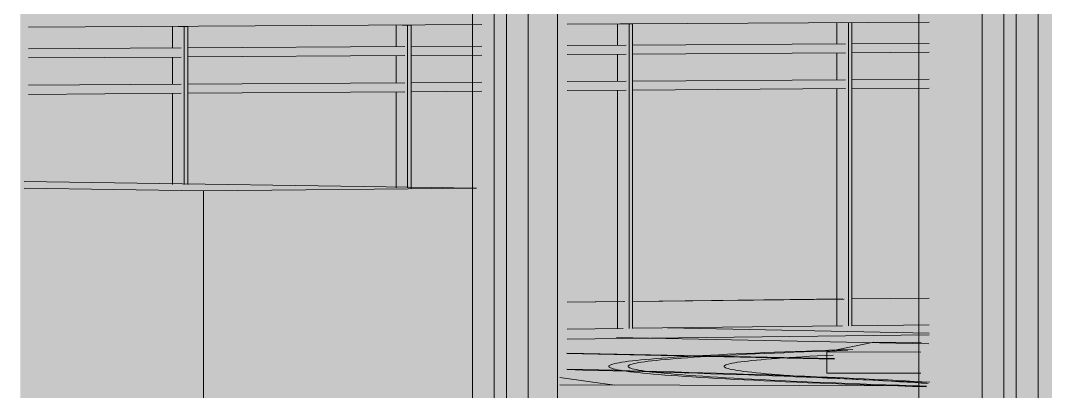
# Model space of a CAD drawing. Header units: inches. Extents: x 31155.6 to 31160.43, y 58.98 to 66.18.
# Drawn here: x 31157.47367 to 31157.50667, y 65.97916 to 65.9911 of the extents above; entities that cross this region are included whole.
import ezdxf

# ---------------------------------------------------------------- set-up
doc = ezdxf.new("R2010")
doc.units = ezdxf.units.IN
doc.header["$MEASUREMENT"] = 0
doc.linetypes.add('Dash 1_16_', pattern=[0.125, 0.0625, -0.0625])
for name, color, linetype, lineweight in [('A-FLOR', 192, 'Continuous', 13), ('A-FLOR-CLRS', 90, 'Dash 1_16_', 9), ('A-FLOR-HRAL', 11, 'Continuous', 9), ('A-FLOR-OTLN', 90, 'Continuous', 9), ('A-GLAZ-CURT', 52, 'Continuous', 9), ('A-GLAZ-CWMG', 51, 'Continuous', 9), ('I-FURN', 30, 'Continuous', 9), ('L-SITE-WALL', 31, 'Continuous', 13), ('Q-CASE', 31, 'Continuous', 9)]:
    doc.layers.add(name, color=color, linetype=linetype, lineweight=lineweight)

msp = doc.modelspace()

# ---------------------------------------------------------------- hatches: boundary and pattern name
at = {"layer": 'A-FLOR-HRAL'}
h = msp.add_hatch(color=256, dxfattribs=at)
h.paths.add_polyline_path([(31157.463329, 65.990826), (31157.469797, 65.990858), (31157.471173, 65.990892), (31157.471173, 65.991192), (31157.463328, 65.991139), (31157.463329, 65.990829)], flags=0)
h.paths.add_polyline_path([(31157.4744, 65.990885), (31157.481756, 65.990935), (31157.483236, 65.990938), (31157.488523, 65.990977), (31157.488523, 65.991287), (31157.473924, 65.991207), (31157.473924, 65.990887), (31157.47405, 65.990888)], flags=0)
h.paths.add_polyline_path([(31157.491266, 65.990985), (31157.502924, 65.991094), (31157.502924, 65.991366), (31157.491266, 65.991302), (31157.491266, 65.990988)], flags=0)
h = msp.add_hatch(color=256, dxfattribs=at)
h.paths.add_polyline_path([(31157.478938, 65.985816), (31157.478938, 65.988754), (31157.478856, 65.988754), (31157.478856, 65.985817)], flags=0)
h.paths.add_polyline_path([(31157.478845, 65.989046), (31157.478938, 65.989075), (31157.478938, 65.989923), (31157.478565, 65.98992), (31157.478565, 65.989047), (31157.478658, 65.989048)], flags=0)
h.paths.add_polyline_path([(31157.478845, 65.990214), (31157.478938, 65.990215), (31157.478938, 65.990905), (31157.478565, 65.990904), (31157.478565, 65.990216), (31157.478658, 65.990216)], flags=0)
for points in [[(31157.479051, 65.985814), (31157.479051, 65.990906), (31157.478938, 65.990905), (31157.478938, 65.985816)], [(31157.486243, 65.985705), (31157.486243, 65.990947), (31157.486131, 65.990946), (31157.486131, 65.985707)], [(31157.493259, 65.981187), (31157.49337, 65.981189), (31157.49337, 65.990988), (31157.493259, 65.990987), (31157.493259, 65.981497)], [(31157.500324, 65.981272), (31157.500434, 65.981273), (31157.500434, 65.991028), (31157.500324, 65.991027), (31157.500324, 65.981497)], [(31157.486048, 65.985708), (31157.486048, 65.988804), (31157.485757, 65.988802), (31157.485757, 65.985713)], [(31157.492884, 65.98205), (31157.493176, 65.982053), (31157.493176, 65.988855), (31157.492884, 65.988853), (31157.492884, 65.987808)], [(31157.499948, 65.98213), (31157.500239, 65.982134), (31157.500239, 65.988905), (31157.499948, 65.988903), (31157.499948, 65.987808)], [(31157.478856, 65.985817), (31157.478856, 65.988754), (31157.478565, 65.988752), (31157.478565, 65.985821)]]:
    msp.add_hatch(color=256, dxfattribs=at).paths.add_polyline_path(points, flags=0)
h = msp.add_hatch(color=256, dxfattribs=at)
h.paths.add_polyline_path([(31157.486131, 65.985707), (31157.486131, 65.988805), (31157.486048, 65.988804), (31157.486048, 65.985708)], flags=0)
h.paths.add_polyline_path([(31157.486038, 65.989095), (31157.486131, 65.989096), (31157.486131, 65.989968), (31157.485757, 65.989966), (31157.485757, 65.989097), (31157.485851, 65.989097)], flags=0)
h.paths.add_polyline_path([(31157.486038, 65.990258), (31157.486131, 65.990259), (31157.486131, 65.990946), (31157.485757, 65.990943), (31157.485757, 65.99026), (31157.485851, 65.99026)], flags=0)
h = msp.add_hatch(color=256, dxfattribs=at)
h.paths.add_polyline_path([(31157.493072, 65.981185), (31157.493259, 65.981187), (31157.493259, 65.988855), (31157.493176, 65.988855), (31157.493176, 65.982053), (31157.492884, 65.98205), (31157.492884, 65.981189)], flags=0)
h.paths.add_polyline_path([(31157.493166, 65.989144), (31157.493259, 65.989145), (31157.493259, 65.990013), (31157.492884, 65.990011), (31157.492884, 65.989146), (31157.492978, 65.989146)], flags=0)
h.paths.add_polyline_path([(31157.493166, 65.990302), (31157.493259, 65.990303), (31157.493259, 65.990987), (31157.492884, 65.990985), (31157.492884, 65.990303), (31157.492978, 65.990304)], flags=0)
h = msp.add_hatch(color=256, dxfattribs=at)
h.paths.add_polyline_path([(31157.500136, 65.981269), (31157.500324, 65.981272), (31157.500324, 65.988905), (31157.500239, 65.988905), (31157.500239, 65.982134), (31157.499948, 65.98213), (31157.499948, 65.981273)], flags=0)
h.paths.add_polyline_path([(31157.50023, 65.989193), (31157.500324, 65.989193), (31157.500324, 65.990058), (31157.499948, 65.990056), (31157.499948, 65.989194), (31157.500042, 65.989195)], flags=0)
h.paths.add_polyline_path([(31157.50023, 65.990346), (31157.500324, 65.990346), (31157.500324, 65.991027), (31157.499948, 65.991027), (31157.499948, 65.990347), (31157.500042, 65.990347)], flags=0)
h = msp.add_hatch(color=256, dxfattribs=at)
h.paths.add_polyline_path([(31157.463329, 65.989824), (31157.471173, 65.989874), (31157.471173, 65.990167), (31157.463329, 65.990106)], flags=0)
h.paths.add_polyline_path([(31157.473924, 65.989891), (31157.488523, 65.989983), (31157.488523, 65.990274), (31157.473924, 65.990184), (31157.473924, 65.990106)], flags=0)
h.paths.add_polyline_path([(31157.491266, 65.990001), (31157.502924, 65.990105), (31157.502924, 65.990362), (31157.491266, 65.990291), (31157.491266, 65.990106)], flags=0)
h = msp.add_hatch(color=256, dxfattribs=at)
h.paths.add_polyline_path([(31157.463329, 65.988644), (31157.471173, 65.988699), (31157.471173, 65.988993), (31157.463329, 65.988939)], flags=0)
h.paths.add_polyline_path([(31157.473924, 65.988719), (31157.488523, 65.988822), (31157.488523, 65.989112), (31157.473924, 65.989012)], flags=0)
h.paths.add_polyline_path([(31157.491266, 65.988841), (31157.502924, 65.988924), (31157.502924, 65.989211), (31157.491266, 65.989131)], flags=0)
at = {"layer": 'A-FLOR-HRAL', "transparency": 33554466}
for points in [[(31157.486048, 65.985708), (31157.486048, 65.988805), (31157.478856, 65.988755), (31157.478856, 65.985817), (31157.483946, 65.98574)], [(31157.486048, 65.985708), (31157.486048, 65.988804), (31157.486001, 65.988804), (31157.486001, 65.985709)], [(31157.493176, 65.982053), (31157.493176, 65.988855), (31157.493129, 65.988854), (31157.493129, 65.982054)], [(31157.493176, 65.982053), (31157.500239, 65.982134), (31157.500239, 65.988906), (31157.493176, 65.988856)], [(31157.500239, 65.982134), (31157.500239, 65.988905), (31157.500192, 65.988904), (31157.500192, 65.982134)], [(31157.500239, 65.982134), (31157.502924, 65.982164), (31157.502924, 65.988924), (31157.500239, 65.988906)], [(31157.478856, 65.985817), (31157.478856, 65.988755), (31157.473924, 65.98872), (31157.473924, 65.985892), (31157.475184, 65.985872)], [(31157.478856, 65.985817), (31157.478856, 65.988754), (31157.478809, 65.988753), (31157.478809, 65.985818)]]:
    msp.add_hatch(color=256, dxfattribs=at).paths.add_polyline_path(points, flags=0)
h = msp.add_hatch(color=256, dxfattribs=at)
h.paths.add_polyline_path([(31157.491266, 65.982032), (31157.493176, 65.982053), (31157.493176, 65.988856), (31157.491266, 65.988842)], flags=0)
h.paths.add_polyline_path([(31157.488523, 65.985671), (31157.488523, 65.988823), (31157.486048, 65.988805), (31157.486048, 65.985708)], flags=0)
at = {"layer": 'A-GLAZ-CURT', "transparency": 33554458}
for points in [[(31157.473668, 65.960189), (31157.489314, 65.960578), (31157.489314, 66.018479), (31157.473668, 66.018662), (31157.473668, 65.960564)], [(31157.490956, 65.960619), (31157.505726, 65.960987), (31157.505726, 66.018287), (31157.490956, 66.01846), (31157.490956, 65.960984)]]:
    msp.add_hatch(color=256, dxfattribs=at).paths.add_polyline_path(points, flags=0)
at = {"layer": 'A-GLAZ-CWMG'}
for points in [[(31157.506427, 65.960959), (31157.507353, 65.960982), (31157.507353, 66.018899), (31157.506427, 66.018911), (31157.506427, 65.964396)], [(31157.489314, 65.960578), (31157.489314, 66.018479), (31157.488222, 66.018458), (31157.488222, 65.960623)], [(31157.49001, 65.960549), (31157.49001, 66.018492), (31157.489314, 66.018479), (31157.489314, 65.960578), (31157.489725, 65.960561)], [(31157.49001, 65.960549), (31157.490956, 65.960573), (31157.490956, 66.018481), (31157.49001, 66.018492), (31157.49001, 65.964398)], [(31157.505726, 65.960987), (31157.505726, 66.018287), (31157.504627, 66.018267), (31157.504627, 65.961031), (31157.505498, 65.960996)], [(31157.506427, 65.960959), (31157.506427, 66.018301), (31157.505726, 66.018266), (31157.505726, 65.960987), (31157.505853, 65.960982)]]:
    msp.add_hatch(color=256, dxfattribs=at).paths.add_polyline_path(points, flags=0)
at = {"layer": 'I-FURN'}
for points in [[(31157.50265, 65.979741), (31157.50265, 65.980421), (31157.499628, 65.980429), (31157.499628, 65.979749), (31157.501201, 65.979745)], [(31157.491031, 65.979355), (31157.491166, 65.97936), (31157.492774, 65.979361), (31157.491031, 65.979594), (31157.491031, 65.979361)]]:
    msp.add_hatch(color=256, dxfattribs=at).paths.add_polyline_path(points, flags=0)
at = {"layer": 'L-SITE-WALL'}
h = msp.add_hatch(color=256, dxfattribs=at)
h.paths.add_polyline_path([(31157.502583, 65.960979), (31157.504628, 65.961054), (31157.504628, 66.018267), (31157.502583, 66.018267), (31157.502583, 65.960981)], flags=0)
h.paths.add_polyline_path([(31157.504628, 66.020203), (31157.504628, 66.046732), (31157.502583, 66.046793), (31157.502583, 66.0345), (31157.502831, 66.034508), (31157.502831, 66.033682), (31157.502583, 66.033673), (31157.502583, 66.020229)], flags=0)
at = {"layer": 'Q-CASE'}
h = msp.add_hatch(color=256, dxfattribs=at)
h.paths.add_polyline_path([(31157.478437, 65.978212), (31157.478475, 65.978178), (31157.478475, 65.97821), (31157.47846, 65.978211)], flags=0)
h.paths.add_polyline_path([(31157.479555, 65.968357), (31157.479527, 65.972752), (31157.479545, 65.972813), (31157.479511, 65.972817), (31157.479379, 65.973941), (31157.479023, 65.975801), (31157.479008, 65.975823), (31157.478585, 65.977312), (31157.478421, 65.977662), (31157.478304, 65.977767), (31157.478267, 65.977825), (31157.478232, 65.977952), (31157.478229, 65.977965), (31157.478395, 65.978185), (31157.478475, 65.97822), (31157.478746, 65.978256), (31157.479177, 65.978249), (31157.479555, 65.978237), (31157.479555, 65.985617), (31157.473782, 65.985705), (31157.473782, 65.968551), (31157.479523, 65.968359)], flags=0)
h.paths.add_polyline_path([(31157.471037, 65.968643), (31157.471037, 65.985747), (31157.46321, 65.985866), (31157.46321, 65.968906), (31157.466297, 65.968803)], flags=0)
h = msp.add_hatch(color=256, dxfattribs=at)
h.paths.add_polyline_path([(31157.479555, 65.968357), (31157.481032, 65.968387), (31157.482077, 65.970804), (31157.480768, 65.9708), (31157.480121, 65.971168), (31157.479905, 65.971453), (31157.479809, 65.971667), (31157.479664, 65.972129), (31157.479555, 65.972561), (31157.479555, 65.968645)], flags=0)
h.paths.add_polyline_path([(31157.48167, 65.9684), (31157.481942, 65.968405), (31157.482956, 65.970828), (31157.48276, 65.970822), (31157.482704, 65.970793), (31157.481776, 65.968645)], flags=0)
h.paths.add_polyline_path([(31157.482573, 65.968417), (31157.48835, 65.968532), (31157.488346, 65.969396), (31157.488264, 65.970903), (31157.488177, 65.970992), (31157.486313, 65.970928), (31157.483598, 65.97082), (31157.48267, 65.968645)], flags=0)
h.paths.add_polyline_path([(31157.484125, 65.976091), (31157.48399, 65.976352), (31157.48412, 65.976102)], flags=0)
h.paths.add_polyline_path([(31157.48254, 65.971876), (31157.4838, 65.974871), (31157.483817, 65.974934), (31157.484158, 65.97581), (31157.484137, 65.976019), (31157.484159, 65.976042), (31157.48412, 65.976153), (31157.484029, 65.976305), (31157.483869, 65.976507), (31157.483841, 65.976503), (31157.48362, 65.976611), (31157.483098, 65.97675), (31157.480369, 65.977212), (31157.47966, 65.977332), (31157.479826, 65.97654), (31157.480215, 65.974826), (31157.480453, 65.973307), (31157.480526, 65.972814), (31157.480724, 65.97214), (31157.480739, 65.972111), (31157.480763, 65.972094), (31157.480928, 65.971953), (31157.480982, 65.971947), (31157.481149, 65.971879), (31157.482399, 65.971877)], flags=0)
h.paths.add_polyline_path([(31157.485105, 65.975854), (31157.485127, 65.975854), (31157.485126, 65.975898)], flags=0)
h.paths.add_polyline_path([(31157.484471, 65.976629), (31157.484618, 65.976363), (31157.484554, 65.976511), (31157.484475, 65.976624)], flags=0)
h.paths.add_polyline_path([(31157.483175, 65.971882), (31157.483428, 65.971891), (31157.485105, 65.975854), (31157.485134, 65.976279), (31157.484963, 65.976617), (31157.484639, 65.976835), (31157.484251, 65.976911), (31157.484375, 65.976768), (31157.484639, 65.976353), (31157.484705, 65.976082), (31157.484715, 65.975789), (31157.484655, 65.975566), (31157.484533, 65.975155), (31157.483347, 65.972282), (31157.483228, 65.972005)], flags=0)
h.paths.add_polyline_path([(31157.484063, 65.971911), (31157.48835, 65.972057), (31157.48835, 65.985696), (31157.479555, 65.985617), (31157.479555, 65.978213), (31157.480128, 65.978145), (31157.483103, 65.977719), (31157.484464, 65.977495), (31157.485012, 65.977285), (31157.485343, 65.977049), (31157.485446, 65.976927), (31157.485585, 65.97671), (31157.485641, 65.976582), (31157.485698, 65.97632), (31157.485713, 65.97595), (31157.485585, 65.97552), (31157.484081, 65.971953)], flags=0)
h.paths.add_polyline_path([(31157.484542, 65.976511), (31157.484346, 65.976777), (31157.484515, 65.976555)], flags=0)
h.paths.add_polyline_path([(31157.484331, 65.976795), (31157.484292, 65.976863), (31157.484313, 65.976816), (31157.484324, 65.976803)], flags=0)

# ---------------------------------------------------------------- linework, layer by layer
at = {"layer": 'A-FLOR'}
for p, q in [((31157.49337, 65.981189), (31157.500136, 65.981269)), ((31157.500434, 65.981273), (31157.502924, 65.981303)), ((31157.491266, 65.981164), (31157.493072, 65.981185))]:
    msp.add_line(p, q, dxfattribs=at)
at = {"layer": 'A-FLOR-CLRS', "linetype": 'Continuous'}
for p, q in [((31157.50292, 65.981037), (31157.494498, 65.981202)), ((31157.502914, 65.980693), (31157.492853, 65.980894))]:
    msp.add_line(p, q, dxfattribs=at)
at = {"layer": 'A-FLOR-HRAL'}
for p, q in [((31157.488523, 65.990965), (31157.473924, 65.990881)), ((31157.478565, 65.990212), (31157.478565, 65.990908)), ((31157.478938, 65.990905), (31157.478749, 65.990907)), ((31157.479051, 65.990906), (31157.478938, 65.990905)), ((31157.478938, 65.985816), (31157.478938, 65.990905)), ((31157.479051, 65.990906), (31157.479051, 65.985814)), ((31157.485757, 65.990257), (31157.485757, 65.990949)), ((31157.486131, 65.990946), (31157.485955, 65.990948)), ((31157.486243, 65.990947), (31157.486131, 65.990946)), ((31157.486131, 65.985707), (31157.486131, 65.990946)), ((31157.486243, 65.990947), (31157.486243, 65.985705)), ((31157.502924, 65.991047), (31157.491266, 65.99098)), ((31157.492884, 65.9903), (31157.492884, 65.990991)), ((31157.493259, 65.990987), (31157.49297, 65.99099)), ((31157.49337, 65.990988), (31157.493259, 65.990987)), ((31157.493259, 65.981181), (31157.493259, 65.990987)), ((31157.49337, 65.990988), (31157.49337, 65.981183)), ((31157.499948, 65.990344), (31157.499948, 65.991031)), ((31157.500324, 65.991027), (31157.500109, 65.991029)), ((31157.500434, 65.991028), (31157.500324, 65.991027)), ((31157.500324, 65.981266), (31157.500324, 65.991027)), ((31157.500434, 65.991028), (31157.500434, 65.981267)), ((31157.473924, 65.990184), (31157.478845, 65.990214)), ((31157.479051, 65.990215), (31157.486038, 65.990258)), ((31157.486243, 65.99026), (31157.488523, 65.990274)), ((31157.491266, 65.990291), (31157.493166, 65.990302)), ((31157.49337, 65.990303), (31157.50023, 65.990346)), ((31157.500434, 65.990347), (31157.502924, 65.990362)), ((31157.473924, 65.989891), (31157.478845, 65.989922)), ((31157.478565, 65.989044), (31157.478565, 65.98992)), ((31157.479051, 65.989923), (31157.486038, 65.989968)), ((31157.485757, 65.989093), (31157.485757, 65.989966)), ((31157.486243, 65.989969), (31157.488523, 65.989983)), ((31157.491266, 65.990001), (31157.493166, 65.990013)), ((31157.492884, 65.989142), (31157.492884, 65.990011)), ((31157.49337, 65.990014), (31157.50023, 65.990057)), ((31157.499948, 65.989191), (31157.499948, 65.990056)), ((31157.500434, 65.990059), (31157.502924, 65.990074)), ((31157.486243, 65.989097), (31157.488523, 65.989112)), ((31157.491266, 65.989131), (31157.493166, 65.989144)), ((31157.49337, 65.989146), (31157.50023, 65.989193)), ((31157.500434, 65.989194), (31157.502924, 65.989211)), ((31157.473924, 65.989012), (31157.478845, 65.989046)), ((31157.479051, 65.989047), (31157.486038, 65.989095)), ((31157.479051, 65.988755), (31157.486038, 65.988804)), ((31157.485757, 65.985713), (31157.485757, 65.988802)), ((31157.486243, 65.988806), (31157.488523, 65.988822)), ((31157.491266, 65.988841), (31157.493166, 65.988855)), ((31157.492884, 65.98205), (31157.492884, 65.988853)), ((31157.49337, 65.988856), (31157.50023, 65.988905)), ((31157.499948, 65.98213), (31157.499948, 65.988903)), ((31157.500434, 65.988906), (31157.502924, 65.988924)), ((31157.473924, 65.988719), (31157.478845, 65.988754)), ((31157.478565, 65.985821), (31157.478565, 65.988752)), ((31157.493073, 65.982054), (31157.491266, 65.982033)), ((31157.491266, 65.982032), (31157.49312, 65.982053)), ((31157.492884, 65.981189), (31157.492884, 65.98205)), ((31157.500137, 65.982134), (31157.49337, 65.982057)), ((31157.49337, 65.982055), (31157.500184, 65.982133)), ((31157.499948, 65.981273), (31157.499948, 65.98213)), ((31157.502924, 65.982165), (31157.500434, 65.982137)), ((31157.500434, 65.982136), (31157.502924, 65.982164))]:
    msp.add_line(p, q, dxfattribs=at)
at = {"layer": 'A-FLOR-OTLN'}
for p, q in [((31157.502919, 65.980984), (31157.491262, 65.980843)), ((31157.499876, 65.980215), (31157.491255, 65.980392)), ((31157.499876, 65.980199), (31157.491255, 65.980376))]:
    msp.add_line(p, q, dxfattribs=at)
for points in [[(31157.50284, 65.979304, 0), (31157.502374, 65.979319, 0), (31157.501918, 65.979334, 0), (31157.501473, 65.979349, 0), (31157.501039, 65.979364, 0), (31157.500615, 65.979379, 0), (31157.500202, 65.979394, 0), (31157.499799, 65.979409, 0), (31157.499408, 65.979424, 0), (31157.499027, 65.979439, 0), (31157.498656, 65.979454, 0), (31157.498297, 65.97947, 0), (31157.497948, 65.979485, 0), (31157.497611, 65.9795, 0), (31157.497284, 65.979516, 0), (31157.496968, 65.979531, 0), (31157.496664, 65.979546, 0), (31157.49637, 65.979562, 0), (31157.496087, 65.979577, 0), (31157.495815, 65.979593, 0), (31157.495554, 65.979608, 0), (31157.495304, 65.979624, 0), (31157.495066, 65.979639, 0), (31157.494838, 65.979655, 0), (31157.494622, 65.97967, 0), (31157.494416, 65.979686, 0), (31157.494222, 65.979701, 0), (31157.494038, 65.979717, 0), (31157.493866, 65.979732, 0), (31157.493705, 65.979748, 0), (31157.493555, 65.979763, 0), (31157.493416, 65.979779, 0), (31157.493288, 65.979794, 0), (31157.493171, 65.97981, 0), (31157.493065, 65.979825, 0), (31157.49297, 65.979841, 0), (31157.492887, 65.979856, 0), (31157.492814, 65.979871, 0), (31157.492752, 65.979887, 0), (31157.492702, 65.979902, 0), (31157.492662, 65.979917, 0), (31157.492633, 65.979933, 0), (31157.492615, 65.979948, 0), (31157.492608, 65.979963, 0), (31157.492612, 65.979978, 0), (31157.492627, 65.979993, 0), (31157.492653, 65.980008, 0), (31157.492689, 65.980024, 0), (31157.492736, 65.980039, 0), (31157.492794, 65.980053, 0), (31157.492863, 65.980068, 0), (31157.492942, 65.980083, 0), (31157.493032, 65.980098, 0), (31157.493133, 65.980113, 0), (31157.493244, 65.980127, 0), (31157.493366, 65.980142, 0), (31157.493498, 65.980157, 0), (31157.493641, 65.980171, 0), (31157.493794, 65.980186, 0), (31157.493957, 65.9802, 0), (31157.494131, 65.980214, 0), (31157.494315, 65.980229, 0), (31157.494509, 65.980243, 0), (31157.494714, 65.980257, 0), (31157.494929, 65.980271, 0), (31157.495153, 65.980285, 0), (31157.495388, 65.980299, 0), (31157.495633, 65.980312, 0), (31157.495887, 65.980326, 0), (31157.496152, 65.98034, 0), (31157.496426, 65.980353, 0), (31157.49671, 65.980367, 0), (31157.497004, 65.98038, 0), (31157.497307, 65.980393, 0), (31157.49762, 65.980407, 0), (31157.497943, 65.98042, 0), (31157.498275, 65.980433, 0), (31157.498616, 65.980446, 0), (31157.498967, 65.980458, 0), (31157.499327, 65.980471, 0), (31157.499696, 65.980484, 0), (31157.500075, 65.980496, 0), (31157.500462, 65.980509, 0)], [(31157.50284, 65.979326, 0), (31157.50239, 65.979341, 0), (31157.501951, 65.979356, 0), (31157.501522, 65.979371, 0), (31157.501103, 65.979386, 0), (31157.500695, 65.979401, 0), (31157.500298, 65.979416, 0), (31157.499911, 65.979431, 0), (31157.499535, 65.979446, 0), (31157.49917, 65.979461, 0), (31157.498815, 65.979476, 0), (31157.498471, 65.979491, 0), (31157.498138, 65.979506, 0), (31157.497816, 65.979521, 0), (31157.497504, 65.979537, 0), (31157.497204, 65.979552, 0), (31157.496914, 65.979567, 0), (31157.496636, 65.979583, 0), (31157.496368, 65.979598, 0), (31157.496111, 65.979613, 0), (31157.495865, 65.979629, 0), (31157.49563, 65.979644, 0), (31157.495406, 65.979659, 0), (31157.495193, 65.979675, 0), (31157.49499, 65.97969, 0), (31157.494799, 65.979705, 0), (31157.494619, 65.979721, 0), (31157.49445, 65.979736, 0), (31157.494292, 65.979752, 0), (31157.494145, 65.979767, 0), (31157.494008, 65.979782, 0), (31157.493883, 65.979798, 0), (31157.493769, 65.979813, 0), (31157.493666, 65.979828, 0), (31157.493573, 65.979844, 0), (31157.493492, 65.979859, 0), (31157.493421, 65.979874, 0), (31157.493362, 65.979889, 0), (31157.493313, 65.979905, 0), (31157.493275, 65.97992, 0), (31157.493248, 65.979935, 0), (31157.493232, 65.97995, 0), (31157.493227, 65.979965, 0), (31157.493232, 65.97998, 0), (31157.493248, 65.979995, 0), (31157.493275, 65.98001, 0), (31157.493313, 65.980025, 0), (31157.493361, 65.98004, 0), (31157.49342, 65.980055, 0), (31157.49349, 65.980069, 0), (31157.49357, 65.980084, 0), (31157.493661, 65.980099, 0), (31157.493762, 65.980113, 0), (31157.493874, 65.980128, 0), (31157.493996, 65.980143, 0), (31157.494128, 65.980157, 0), (31157.494271, 65.980171, 0), (31157.494425, 65.980186, 0), (31157.494588, 65.9802, 0), (31157.494762, 65.980214, 0), (31157.494946, 65.980228, 0), (31157.49514, 65.980242, 0), (31157.495344, 65.980256, 0), (31157.495558, 65.98027, 0), (31157.495782, 65.980284, 0), (31157.496016, 65.980298, 0), (31157.49626, 65.980311, 0), (31157.496514, 65.980325, 0), (31157.496778, 65.980338, 0), (31157.497051, 65.980352, 0), (31157.497334, 65.980365, 0), (31157.497627, 65.980378, 0), (31157.497929, 65.980392, 0), (31157.498241, 65.980405, 0), (31157.498562, 65.980418, 0), (31157.498893, 65.98043, 0), (31157.499232, 65.980443, 0), (31157.499582, 65.980456, 0), (31157.49994, 65.980469, 0), (31157.500307, 65.980481, 0)], [(31157.502835, 65.979447, 0), (31157.502468, 65.979462, 0), (31157.502111, 65.979476, 0), (31157.501765, 65.979491, 0), (31157.501429, 65.979506, 0), (31157.501104, 65.97952, 0), (31157.500789, 65.979535, 0), (31157.500485, 65.97955, 0), (31157.500192, 65.979565, 0), (31157.499909, 65.97958, 0), (31157.499637, 65.979594, 0), (31157.499375, 65.979609, 0), (31157.499125, 65.979624, 0), (31157.498884, 65.979639, 0), (31157.498655, 65.979654, 0), (31157.498437, 65.979669, 0), (31157.498229, 65.979684, 0), (31157.498032, 65.979699, 0), (31157.497845, 65.979714, 0), (31157.49767, 65.979729, 0), (31157.497505, 65.979743, 0), (31157.497351, 65.979758, 0), (31157.497207, 65.979773, 0), (31157.497075, 65.979788, 0), (31157.496953, 65.979803, 0), (31157.496842, 65.979818, 0), (31157.496741, 65.979833, 0), (31157.496652, 65.979848, 0), (31157.496573, 65.979862, 0), (31157.496505, 65.979877, 0), (31157.496447, 65.979892, 0), (31157.4964, 65.979907, 0), (31157.496364, 65.979921, 0), (31157.496339, 65.979936, 0), (31157.496324, 65.979951, 0), (31157.496319, 65.979965, 0), (31157.496326, 65.97998, 0), (31157.496343, 65.979994, 0), (31157.49637, 65.980009, 0), (31157.496408, 65.980023, 0), (31157.496456, 65.980038, 0), (31157.496515, 65.980052, 0), (31157.496584, 65.980067, 0), (31157.496664, 65.980081, 0), (31157.496754, 65.980095, 0), (31157.496854, 65.980109, 0), (31157.496965, 65.980123, 0), (31157.497085, 65.980137, 0), (31157.497216, 65.980151, 0), (31157.497357, 65.980165, 0), (31157.497509, 65.980179, 0), (31157.49767, 65.980193, 0), (31157.497841, 65.980207, 0), (31157.498023, 65.98022, 0), (31157.498214, 65.980234, 0), (31157.498415, 65.980248, 0), (31157.498626, 65.980261, 0), (31157.498847, 65.980274, 0), (31157.499078, 65.980288, 0), (31157.499318, 65.980301, 0), (31157.499568, 65.980314, 0), (31157.499828, 65.980327, 0)], [(31157.502946, 65.979451, 0), (31157.502697, 65.979466, 0), (31157.502438, 65.979481, 0), (31157.502169, 65.979497, 0), (31157.501889, 65.979512, 0), (31157.5016, 65.979527, 0), (31157.5013, 65.979542, 0), (31157.50099, 65.979557, 0), (31157.50067, 65.979572, 0), (31157.50034, 65.979587, 0), (31157.5, 65.979601, 0), (31157.499651, 65.979616, 0), (31157.499292, 65.979631, 0), (31157.498923, 65.979645, 0), (31157.498545, 65.97966, 0), (31157.498157, 65.979674, 0), (31157.49776, 65.979688, 0), (31157.497353, 65.979702, 0), (31157.496937, 65.979717, 0), (31157.496512, 65.979731, 0), (31157.496078, 65.979744, 0), (31157.495635, 65.979758, 0), (31157.495183, 65.979772, 0), (31157.494722, 65.979786, 0), (31157.494252, 65.979799, 0), (31157.493774, 65.979812, 0), (31157.493287, 65.979826, 0), (31157.492791, 65.979839, 0), (31157.492287, 65.979852, 0), (31157.491775, 65.979865, 0), (31157.491254, 65.979878, 0)], [(31157.502893, 65.979411, 0), (31157.502676, 65.979426, 0), (31157.502449, 65.979441, 0), (31157.502212, 65.979456, 0), (31157.501965, 65.979471, 0), (31157.501709, 65.979486, 0), (31157.501442, 65.979501, 0), (31157.501165, 65.979516, 0), (31157.500879, 65.979531, 0), (31157.500583, 65.979545, 0), (31157.500278, 65.97956, 0), (31157.499963, 65.979574, 0), (31157.499639, 65.979589, 0), (31157.499305, 65.979603, 0), (31157.498962, 65.979617, 0), (31157.498609, 65.979632, 0), (31157.498248, 65.979646, 0), (31157.497877, 65.97966, 0), (31157.497497, 65.979674, 0), (31157.497108, 65.979688, 0), (31157.49671, 65.979701, 0), (31157.496304, 65.979715, 0), (31157.495888, 65.979729, 0), (31157.495464, 65.979742, 0), (31157.495031, 65.979756, 0), (31157.49459, 65.979769, 0), (31157.49414, 65.979782, 0), (31157.493682, 65.979795, 0), (31157.493215, 65.979809, 0), (31157.49274, 65.979821, 0), (31157.492257, 65.979834, 0), (31157.491766, 65.979847, 0), (31157.491267, 65.97986, 0)]]:
    msp.add_polyline3d(points, dxfattribs=at)
at = {"layer": 'A-GLAZ-CURT'}
for p, q in [((31157.489314, 65.960578), (31157.489314, 66.018479)), ((31157.488917, 66.018471), (31157.488917, 65.960595)), ((31157.505326, 66.01828), (31157.505326, 65.961003)), ((31157.505726, 65.960987), (31157.505726, 66.018287))]:
    msp.add_line(p, q, dxfattribs=at)
at = {"layer": 'A-GLAZ-CWMG'}
for p, q in [((31157.506427, 65.960959), (31157.506427, 66.018911)), ((31157.49001, 66.018492), (31157.49001, 65.960549)), ((31157.490956, 66.018481), (31157.490956, 65.960573)), ((31157.488222, 65.960623), (31157.488222, 66.018458)), ((31157.504627, 65.961031), (31157.504627, 66.018267))]:
    msp.add_line(p, q, dxfattribs=at)
at = {"layer": 'I-FURN'}
for p, q in [((31157.501135, 65.980739), (31157.499628, 65.980429)), ((31157.502659, 65.980735), (31157.501135, 65.980739)), ((31157.499628, 65.980429), (31157.50265, 65.980421)), ((31157.499628, 65.979749), (31157.499628, 65.980429)), ((31157.50265, 65.979741), (31157.499628, 65.979749)), ((31157.502618, 65.979336), (31157.491026, 65.979368))]:
    msp.add_line(p, q, dxfattribs=at)
msp.add_polyline3d([(31157.492801, 65.979356, 0), (31157.492013, 65.979472, 0), (31157.491031, 65.979607, 0)], dxfattribs=at)
at = {"layer": 'L-SITE-WALL'}
msp.add_line((31157.502583, 65.960979), (31157.502583, 66.018288), dxfattribs=at)
at = {"layer": 'Q-CASE'}
for p, q in [((31157.48835, 65.985698), (31157.473787, 65.985917)), ((31157.473782, 65.985705), (31157.479555, 65.985617)), ((31157.479555, 65.985617), (31157.48835, 65.985696)), ((31157.479555, 65.978213), (31157.479555, 65.985617))]:
    msp.add_line(p, q, dxfattribs=at)

doc.saveas('drawing.dxf')
